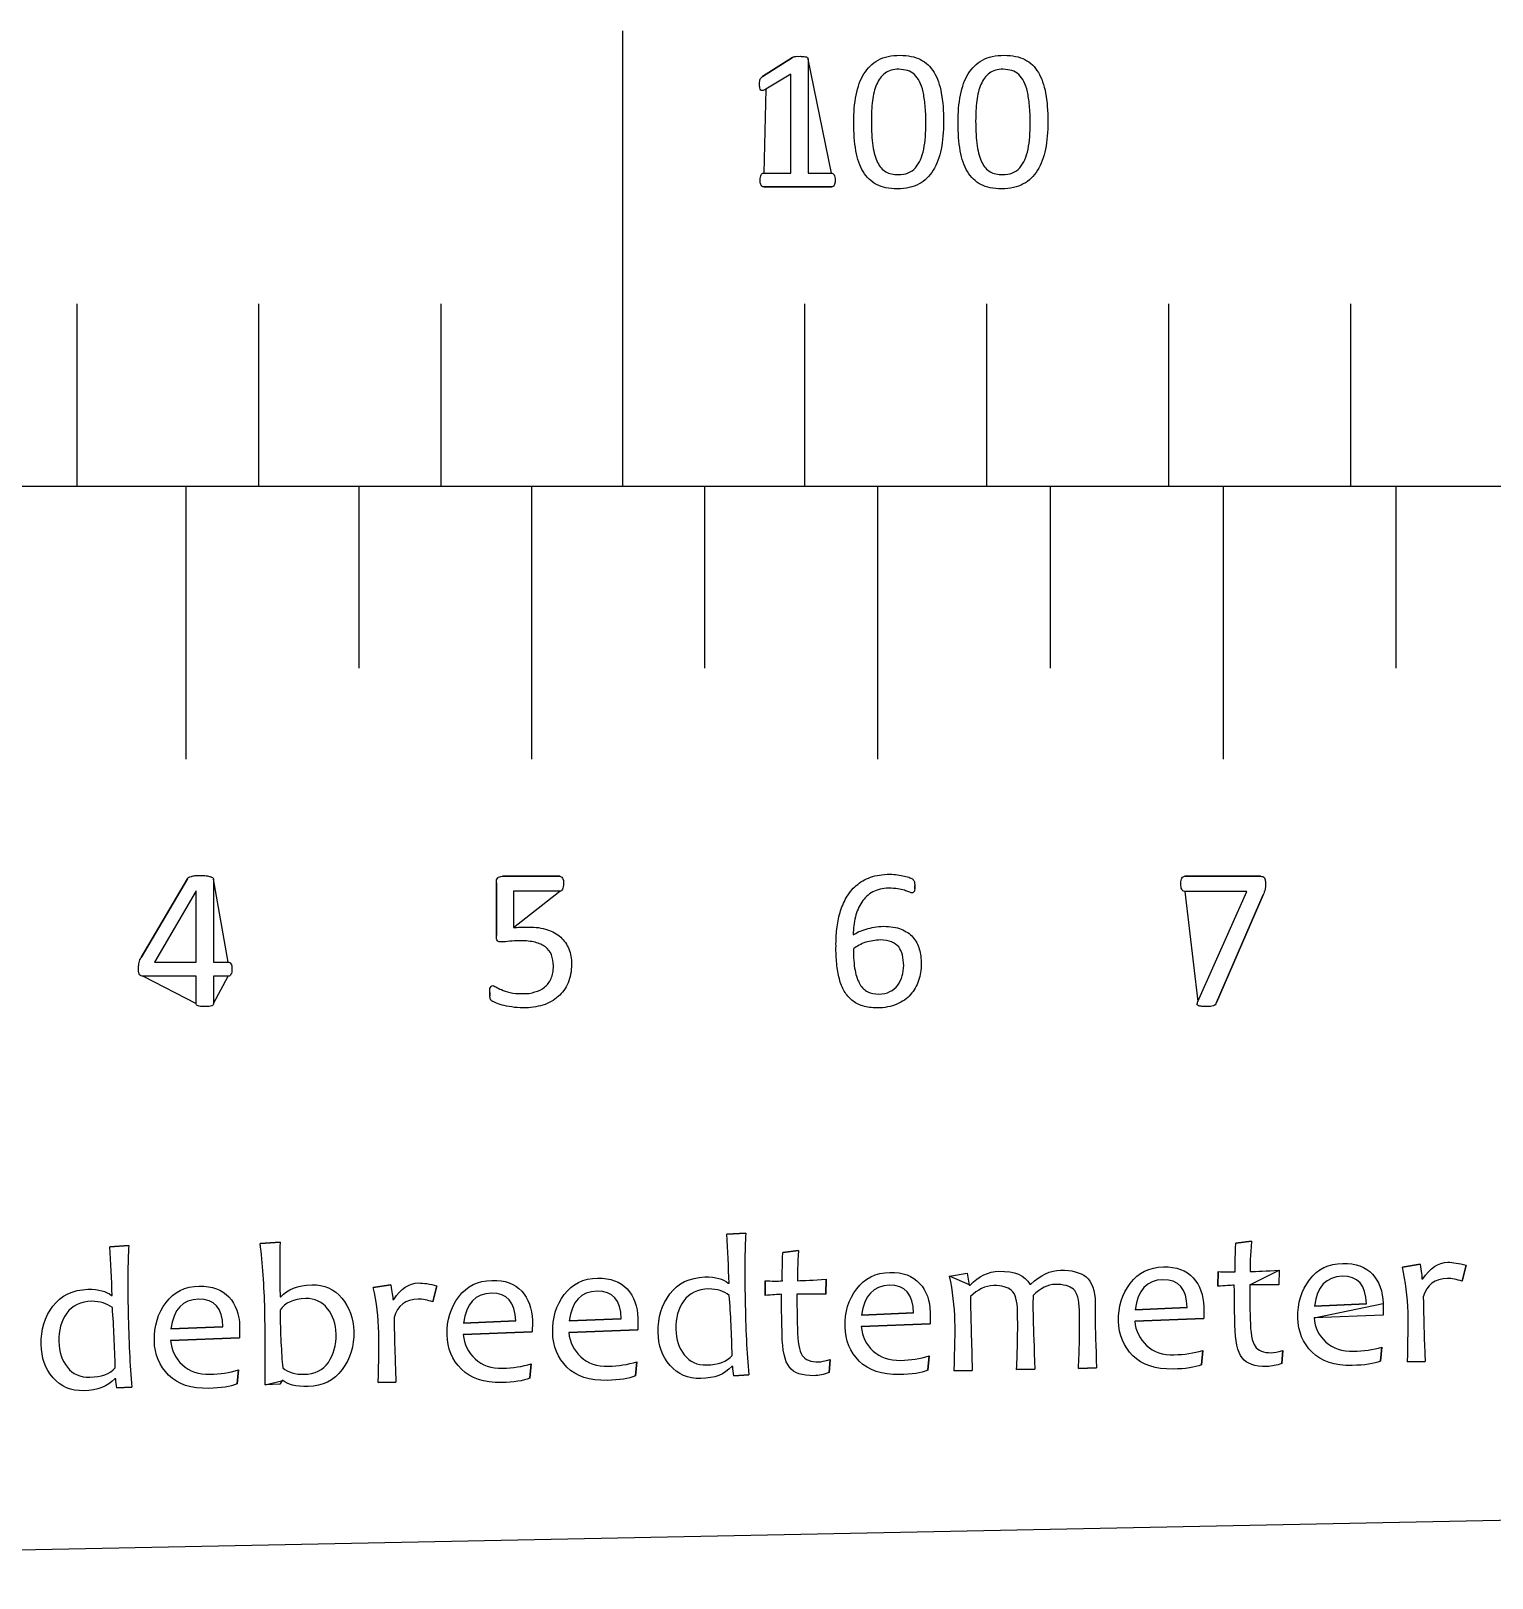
# Model space of a CAD drawing. Extents: x 4 to 55.2, y 4.1 to 17.7.
# Drawn here: x 16.4 to 29.25, y 4.07 to 17.67 of the extents above; entities that cross this region are included whole.
import ezdxf

# ---------------------------------------------------------------- set-up
doc = ezdxf.new("R2010")
doc.units = 0
doc.layers.get('0').update_dxf_attribs({"linetype": 'CONTINUOUS'})

msp = doc.modelspace()

# ---------------------------------------------------------------- linework, layer by layer
at = {"color": 7}
for points in [[(21.599878, 17.673884), (21.599878, 13.673384)], [(16.799842, 15.273867), (16.799842, 13.673384)], [(18.399478, 15.273867), (18.399478, 13.673384)], [(20.000242, 15.273867), (20.000242, 13.673384)], [(23.199513, 15.273867), (23.199513, 13.673384)], [(24.800278, 15.273867), (24.800278, 13.673384)], [(26.399913, 15.273867), (26.399913, 13.673384)], [(27.999549, 15.273867), (27.999549, 13.673384)], [(17.760244, 13.673384), (17.760244, 11.273367)], [(19.280576, 13.673384), (19.280576, 12.073749)], [(20.799496, 13.673384), (20.799496, 11.273367)], [(22.319827, 13.673384), (22.319827, 12.073749)], [(23.840158, 13.673384), (23.840158, 11.273367)], [(25.360489, 13.673384), (25.360489, 12.073749)], [(26.879409, 13.673384), (26.879409, 11.273367)], [(28.400022, 13.673384), (28.400022, 12.073749)]]:
    msp.add_lwpolyline(points, dxfattribs=at)
for points in [[(22.830367, 17.272564), (23.09368, 17.441333)], [(23.231687, 17.42694), (23.231687, 16.423922), (23.437709, 16.423922)], [(22.841373, 16.423922), (23.079287, 16.423922), (23.079287, 17.293731), (22.858871, 17.161369)], [(24.266878, 16.864753), (24.266878, 16.864753)], [(24.4221, 16.87576), (24.4221, 16.87576)], [(25.1841, 16.864753), (25.1841, 16.864753)], [(25.339322, 16.87576), (25.339322, 16.87576)], [(23.4696, 16.363244), (23.4696, 16.363244)], [(23.437709, 16.303696), (22.841373, 16.303696)], [(55.199844, 5.098627), (3.999089, 4.074442), (3.999653, 13.673384), (55.200409, 13.673384), (55.200409, 5.098627), (55.199844, 5.098627)], [(17.365416, 9.529233), (17.77238, 10.221524)], [(18.002673, 10.218138), (18.002673, 9.48944), (18.131649, 9.48944)], [(20.542673, 10.243538), (21.047569, 10.243538)], [(26.543282, 10.243538), (27.207916, 10.243538)], [(17.850556, 10.115691), (17.849427, 10.115691), (17.482256, 9.48944), (17.850556, 9.48944), (17.850556, 10.115691), (17.850556, 10.115691)], [(20.489898, 9.722273), (20.489898, 10.186247)], [(21.048698, 10.111176), (20.640887, 10.111176), (20.640887, 9.7917)], [(24.168664, 10.158589), (24.168664, 10.132342)], [(26.657864, 9.143436), (27.089947, 10.110329), (26.543282, 10.110329)], [(27.233316, 10.079284), (26.822118, 9.132429)], [(27.253353, 10.179756), (27.253353, 10.179756)], [(18.164669, 9.426787), (18.164669, 9.426787)], [(21.151144, 9.470813), (21.151144, 9.470813)], [(24.07158, 9.458678), (24.07158, 9.458678)], [(24.225956, 9.473071), (24.225956, 9.473071)], [(17.850556, 9.124527), (17.850556, 9.366109), (17.384324, 9.366109)], [(18.131649, 9.366109), (18.002673, 9.366109), (18.002673, 9.124527)], [(20.431478, 9.193107), (20.431478, 9.220482)], [(22.514842, 7.096196), (22.682482, 7.104944)], [(17.089967, 6.986976), (17.257607, 6.996853)], [(18.412742, 7.015762), (18.587156, 7.027898)], [(23.008731, 6.936176), (23.146738, 6.955084)], [(26.990887, 7.016891), (27.128611, 7.034389)], [(28.456467, 6.808329), (28.611689, 6.833729)], [(29.018089, 6.82498), (28.9814, 6.683869)], [(29.018089, 6.82498), (29.018089, 6.82498)], [(22.529236, 6.666089), (22.536009, 6.666089)], [(22.85238, 6.559127), (22.854638, 6.687256)], [(23.390296, 6.701367), (23.386909, 6.570416)], [(24.475158, 6.729024), (24.629533, 6.755553), (24.64816, 6.64972), (24.656909, 6.64972)], [(26.834253, 6.639842), (26.836511, 6.768818)], [(27.372169, 6.782082), (27.369064, 6.651978), (27.114218, 6.651978)], [(28.628622, 6.704753), (28.637089, 6.704753)], [(17.10436, 6.55828), (17.110851, 6.55828)], [(18.588002, 6.546144), (18.594776, 6.547273)], [(19.407293, 6.628836), (19.56054, 6.653107)], [(19.967222, 6.642947), (19.930816, 6.501836)], [(19.967222, 6.642947), (19.967222, 6.642947)], [(25.180713, 6.658469), (25.189462, 6.658469)], [(19.580296, 6.523849), (19.586787, 6.523849)], [(23.701304, 6.384996), (24.158787, 6.405033), (24.158787, 6.405033)], [(24.30526, 6.409267), (24.30526, 6.409267)], [(25.617311, 6.428176), (25.617311, 6.428176)], [(26.106684, 6.433538), (26.564167, 6.452447), (26.564167, 6.452447)], [(26.710922, 6.457809), (26.710922, 6.457809)], [(28.287133, 6.488571), (28.287133, 6.386124), (27.679791, 6.362982)], [(27.683178, 6.464582), (28.14066, 6.484338), (28.14066, 6.484338)], [(28.287133, 6.488571), (28.287133, 6.488571)], [(17.627882, 6.263922), (18.085364, 6.283678), (18.085364, 6.283678)], [(18.23212, 6.288193), (18.23212, 6.288193)], [(20.202031, 6.315569), (20.659513, 6.334478), (20.659513, 6.334478)], [(20.806269, 6.33984), (20.806269, 6.33984)], [(21.733369, 6.25602), (21.127156, 6.232878)], [(21.13026, 6.334478), (21.587742, 6.354233), (21.587742, 6.354233)], [(21.734498, 6.358749), (21.734498, 6.358749)], [(24.304131, 6.307949), (23.697918, 6.284807)], [(26.709793, 6.356491), (26.103298, 6.333349)], [(18.230991, 6.185464), (17.624496, 6.162322)], [(19.081044, 6.219613), (19.081044, 6.219613)], [(19.237396, 6.243884), (19.237396, 6.243884)], [(20.80514, 6.238522), (20.198644, 6.21538)], [(22.563384, 6.031089), (22.563384, 6.031089)], [(23.424444, 5.994682), (23.415696, 5.8801)], [(23.424444, 5.994682), (23.424444, 5.994682)], [(24.295382, 6.026856), (24.283247, 5.900984)], [(26.701044, 6.075398), (26.688909, 5.949527)], [(27.4066, 6.075398), (27.397569, 5.960533)], [(27.4066, 6.075398), (27.4066, 6.075398)], [(28.275844, 6.105031), (28.264556, 5.9817)], [(17.138509, 5.92328), (17.138509, 5.92328)], [(18.222242, 5.904371), (18.210107, 5.78104)], [(20.796391, 5.957429), (20.784256, 5.831558)], [(21.72462, 5.974927), (21.712484, 5.851596)], [(22.569029, 5.934287), (22.559151, 5.934287)], [(22.709011, 5.861473), (22.577778, 5.852724)], [(22.709011, 5.861473), (22.709011, 5.861473)], [(24.674689, 5.899009), (24.514669, 5.896751)], [(25.22474, 5.911144), (25.063873, 5.907758)], [(25.767171, 5.922151), (25.607433, 5.917636)], [(28.656844, 5.979442), (28.501622, 5.974927)], [(17.143871, 5.826196), (17.133993, 5.826196)], [(17.283853, 5.752253), (17.15262, 5.745762)], [(17.283853, 5.752253), (17.283853, 5.752253)], [(18.613402, 5.811802), (18.606911, 5.811802), (18.584898, 5.778782), (18.455922, 5.774267)], [(19.606824, 5.797409), (19.45132, 5.794304)]]:
    msp.add_lwpolyline(points, close=True, dxfattribs=at)
for points in [[(23.09368, 17.441333), (23.094809, 17.443591), (23.098196, 17.44472), (23.102711, 17.445849)], [(23.102711, 17.445849), (23.105816, 17.446978), (23.110331, 17.446978), (23.115693, 17.448953)], [(23.115693, 17.448953), (23.120209, 17.448953), (23.125853, 17.450082), (23.133473, 17.451211)], [(23.133473, 17.451211), (23.139964, 17.450082), (23.149842, 17.450082), (23.161131, 17.451211)], [(23.161131, 17.451211), (23.174113, 17.450082), (23.18512, 17.448953), (23.19528, 17.448953)], [(23.19528, 17.448953), (23.204029, 17.446978), (23.211649, 17.446978), (23.217293, 17.445849)], [(23.217293, 17.445849), (23.222656, 17.443591), (23.226042, 17.440204), (23.2283, 17.436818)], [(23.2283, 17.436818), (23.229429, 17.434842), (23.230558, 17.431456), (23.231687, 17.42694)], [(23.722189, 17.296836), (23.752951, 17.347636), (23.795002, 17.388558), (23.846649, 17.417062)], [(23.846649, 17.417062), (23.898578, 17.446978), (23.96236, 17.45996), (24.03856, 17.45996)], [(24.03856, 17.45996), (24.110244, 17.45996), (24.170922, 17.446978), (24.220311, 17.422707)], [(24.220311, 17.422707), (24.268853, 17.397307), (24.307518, 17.358642), (24.33828, 17.308971)], [(24.639411, 17.296836), (24.670173, 17.347636), (24.712224, 17.388558), (24.763871, 17.417062)], [(24.763871, 17.417062), (24.8158, 17.446978), (24.879582, 17.45996), (24.955782, 17.45996)], [(24.955782, 17.45996), (25.027467, 17.45996), (25.088144, 17.446978), (25.137533, 17.422707)], [(25.137533, 17.422707), (25.186076, 17.397307), (25.22474, 17.358642), (25.255502, 17.308971)], [(22.817102, 17.261558), (22.820489, 17.264944), (22.824722, 17.26946), (22.830367, 17.272564)], [(23.653891, 17.10944), (23.667156, 17.182253), (23.690298, 17.245189), (23.722189, 17.296836)], [(23.907327, 17.30248), (23.875436, 17.27708), (23.851164, 17.245189), (23.833384, 17.204267)], [(24.029811, 17.337758), (23.979011, 17.3355), (23.938089, 17.325622), (23.907327, 17.30248)], [(24.105729, 17.326751), (24.082587, 17.332113), (24.057187, 17.3355), (24.029811, 17.337758)], [(24.166407, 17.291473), (24.14778, 17.305867), (24.127742, 17.318002), (24.105729, 17.326751)], [(24.211562, 17.228538), (24.198298, 17.252809), (24.183058, 17.272564), (24.166407, 17.291473)], [(24.33828, 17.308971), (24.367067, 17.259582), (24.38908, 17.200033), (24.402344, 17.12722)], [(24.571113, 17.10944), (24.584378, 17.182253), (24.60752, 17.245189), (24.639411, 17.296836)], [(24.824549, 17.30248), (24.792658, 17.27708), (24.768387, 17.245189), (24.750607, 17.204267)], [(24.947033, 17.337758), (24.896233, 17.3355), (24.855311, 17.325622), (24.824549, 17.30248)], [(25.022951, 17.326751), (24.999809, 17.332113), (24.974409, 17.3355), (24.947033, 17.337758)], [(25.083629, 17.291473), (25.065002, 17.305867), (25.044964, 17.318002), (25.022951, 17.326751)], [(25.128784, 17.228538), (25.11552, 17.252809), (25.10028, 17.272564), (25.083629, 17.291473)], [(25.255502, 17.308971), (25.284289, 17.259582), (25.306302, 17.200033), (25.319567, 17.12722)], [(22.804967, 17.206524), (22.803838, 17.216402), (22.803838, 17.225151), (22.806096, 17.233053)], [(22.807224, 17.174633), (22.804967, 17.181124), (22.803838, 17.192131), (22.804967, 17.206524)], [(22.806096, 17.233053), (22.806096, 17.238416), (22.808353, 17.245189), (22.810329, 17.249422)], [(22.814844, 17.153749), (22.810329, 17.156853), (22.808353, 17.164756), (22.807224, 17.174633)], [(22.810329, 17.249422), (22.811458, 17.255067), (22.813716, 17.258453), (22.817102, 17.261558)], [(22.831496, 17.150362), (22.823593, 17.149233), (22.818231, 17.150362), (22.814844, 17.153749)], [(22.858871, 17.161369), (22.846736, 17.153749), (22.837987, 17.151491), (22.831496, 17.150362)], [(23.833384, 17.204267), (23.815887, 17.163627), (23.803751, 17.115084), (23.796978, 17.058922)], [(24.242607, 17.139356), (24.233576, 17.173504), (24.223698, 17.203138), (24.211562, 17.228538)], [(24.260104, 17.018), (24.255589, 17.063156), (24.249098, 17.104078), (24.242607, 17.139356)], [(24.750607, 17.204267), (24.733109, 17.163627), (24.720973, 17.115084), (24.7142, 17.058922)], [(25.159829, 17.139356), (25.150798, 17.173504), (25.14092, 17.203138), (25.128784, 17.228538)], [(25.177327, 17.018), (25.172811, 17.063156), (25.16632, 17.104078), (25.159829, 17.139356)], [(23.632724, 16.870398), (23.631878, 16.956193), (23.638369, 17.036627), (23.653891, 17.10944)], [(23.796978, 17.058922), (23.790487, 17.002478), (23.7871, 16.944058), (23.7871, 16.882533)], [(24.266878, 16.864753), (24.266878, 16.922044), (24.26462, 16.973973), (24.260104, 17.018)], [(24.402344, 17.12722), (24.415609, 17.053278), (24.4221, 16.969458), (24.4221, 16.87576)], [(24.549947, 16.870398), (24.5491, 16.956193), (24.555591, 17.036627), (24.571113, 17.10944)], [(24.7142, 17.058922), (24.707709, 17.002478), (24.704322, 16.944058), (24.704322, 16.882533)], [(25.1841, 16.864753), (25.1841, 16.922044), (25.181842, 16.973973), (25.177327, 17.018)], [(25.319567, 17.12722), (25.332831, 17.053278), (25.339322, 16.969458), (25.339322, 16.87576)], [(23.651633, 16.621196), (23.638369, 16.694009), (23.631878, 16.7767), (23.632724, 16.870398)], [(23.7871, 16.882533), (23.7871, 16.796456), (23.791616, 16.722513), (23.800364, 16.662964)], [(24.262362, 16.742551), (24.26462, 16.782062), (24.266878, 16.824113), (24.266878, 16.864753)], [(24.4221, 16.87576), (24.4221, 16.788836), (24.41448, 16.707273), (24.401216, 16.635589)], [(24.568856, 16.621196), (24.555591, 16.694009), (24.5491, 16.7767), (24.549947, 16.870398)], [(24.704322, 16.882533), (24.704322, 16.796456), (24.708838, 16.722513), (24.717587, 16.662964)], [(25.179584, 16.742551), (25.181842, 16.782062), (25.1841, 16.824113), (25.1841, 16.864753)], [(25.339322, 16.87576), (25.339322, 16.788836), (25.331702, 16.707273), (25.318438, 16.635589)], [(24.247969, 16.63446), (24.254742, 16.66748), (24.258976, 16.703887), (24.262362, 16.742551)], [(25.165191, 16.63446), (25.171964, 16.66748), (25.176198, 16.703887), (25.179584, 16.742551)], [(23.715416, 16.436904), (23.684653, 16.485447), (23.663769, 16.547253), (23.651633, 16.621196)], [(23.800364, 16.662964), (23.809113, 16.603416), (23.822378, 16.554873), (23.842416, 16.51762)], [(24.219464, 16.541891), (24.230471, 16.569267), (24.240349, 16.600311), (24.247969, 16.63446)], [(24.401216, 16.635589), (24.385693, 16.563904), (24.362551, 16.500969), (24.331789, 16.44904)], [(24.632638, 16.436904), (24.601876, 16.485447), (24.580991, 16.547253), (24.568856, 16.621196)], [(24.717587, 16.662964), (24.726336, 16.603416), (24.7396, 16.554873), (24.759638, 16.51762)], [(25.136687, 16.541891), (25.147693, 16.569267), (25.157571, 16.600311), (25.165191, 16.63446)], [(25.318438, 16.635589), (25.302916, 16.563904), (25.279773, 16.500969), (25.249011, 16.44904)], [(23.842416, 16.51762), (23.859913, 16.481213), (23.884184, 16.452427), (23.914947, 16.436058)], [(24.111373, 16.425898), (24.135644, 16.436058), (24.156529, 16.451298), (24.175156, 16.471336)], [(24.175156, 16.471336), (24.191807, 16.49222), (24.2062, 16.515362), (24.219464, 16.541891)], [(24.759638, 16.51762), (24.777136, 16.481213), (24.801407, 16.452427), (24.832169, 16.436058)], [(25.028596, 16.425898), (25.052867, 16.436058), (25.073751, 16.451298), (25.092378, 16.471336)], [(25.092378, 16.471336), (25.109029, 16.49222), (25.123422, 16.515362), (25.136687, 16.541891)], [(22.8092, 16.363244), (22.808353, 16.374251), (22.8092, 16.381871), (22.811458, 16.389773)], [(22.811458, 16.333329), (22.8092, 16.341231), (22.808353, 16.352238), (22.8092, 16.363244)], [(22.811458, 16.389773), (22.812587, 16.398522), (22.814844, 16.403884), (22.818231, 16.409529)], [(22.81936, 16.31696), (22.814844, 16.320064), (22.812587, 16.326838), (22.811458, 16.333329)], [(22.818231, 16.409529), (22.820489, 16.412916), (22.823593, 16.41602), (22.828109, 16.420536)], [(22.828109, 16.420536), (22.831496, 16.422793), (22.835729, 16.423922), (22.841373, 16.423922)], [(23.437709, 16.423922), (23.441096, 16.423922), (23.445329, 16.422793), (23.449844, 16.420536)], [(23.449844, 16.420536), (23.453231, 16.41602), (23.456336, 16.412916), (23.460851, 16.409529)], [(23.466496, 16.333329), (23.464238, 16.326838), (23.46198, 16.320064), (23.459722, 16.31696)], [(23.460851, 16.409529), (23.463109, 16.403884), (23.465367, 16.398522), (23.467342, 16.389773)], [(23.4696, 16.363244), (23.468471, 16.352238), (23.467342, 16.341231), (23.466496, 16.333329)], [(23.467342, 16.389773), (23.467342, 16.381871), (23.468471, 16.374251), (23.4696, 16.363244)], [(23.833384, 16.323451), (23.784842, 16.34998), (23.745331, 16.387516), (23.715416, 16.436904)], [(24.015418, 16.285916), (23.942604, 16.285916), (23.881927, 16.298051), (23.833384, 16.323451)], [(23.914947, 16.436058), (23.943733, 16.418278), (23.98014, 16.410658), (24.024167, 16.411787)], [(24.2062, 16.329096), (24.153142, 16.29918), (24.090489, 16.285916), (24.015418, 16.285916)], [(24.024167, 16.411787), (24.056058, 16.410658), (24.085973, 16.414891), (24.111373, 16.425898)], [(24.331789, 16.44904), (24.298769, 16.397393), (24.256718, 16.355342), (24.2062, 16.329096)], [(24.750607, 16.323451), (24.702064, 16.34998), (24.662553, 16.387516), (24.632638, 16.436904)], [(24.93264, 16.285916), (24.859827, 16.285916), (24.799149, 16.298051), (24.750607, 16.323451)], [(24.832169, 16.436058), (24.860956, 16.418278), (24.897362, 16.410658), (24.941389, 16.411787)], [(25.123422, 16.329096), (25.070364, 16.29918), (25.007711, 16.285916), (24.93264, 16.285916)], [(24.941389, 16.411787), (24.97328, 16.410658), (25.003196, 16.414891), (25.028596, 16.425898)], [(25.249011, 16.44904), (25.215991, 16.397393), (25.17394, 16.355342), (25.123422, 16.329096)], [(22.829238, 16.305953), (22.824722, 16.307929), (22.821336, 16.311316), (22.81936, 16.31696)], [(22.841373, 16.303696), (22.835729, 16.303696), (22.831496, 16.304824), (22.829238, 16.305953)], [(23.448716, 16.305953), (23.4442, 16.304824), (23.439967, 16.303696), (23.437709, 16.303696)], [(23.459722, 16.31696), (23.456336, 16.311316), (23.453231, 16.307929), (23.448716, 16.305953)], [(17.77238, 10.221524), (17.774638, 10.227169), (17.778871, 10.230273), (17.785644, 10.234789)], [(17.785644, 10.234789), (17.791007, 10.238176), (17.798909, 10.239304), (17.807658, 10.242409)], [(17.807658, 10.242409), (17.816407, 10.244667), (17.827413, 10.248053), (17.840678, 10.249182)], [(17.840678, 10.249182), (17.853942, 10.249182), (17.869464, 10.249182), (17.888091, 10.250311)], [(17.888091, 10.250311), (17.906718, 10.249182), (17.923369, 10.249182), (17.938891, 10.248053)], [(17.938891, 10.248053), (17.952156, 10.244667), (17.964009, 10.242409), (17.974169, 10.24128)], [(17.974169, 10.24128), (17.982918, 10.238176), (17.989409, 10.235918), (17.995053, 10.231402)], [(17.995053, 10.231402), (17.999287, 10.227169), (18.002673, 10.223782), (18.002673, 10.218138)], [(20.489898, 10.186247), (20.488769, 10.204873), (20.493002, 10.219267), (20.503162, 10.229144)], [(20.503162, 10.229144), (20.510782, 10.238176), (20.524047, 10.243538), (20.542673, 10.243538)], [(21.047569, 10.243538), (21.050956, 10.243538), (21.055471, 10.24128), (21.060833, 10.239304)], [(21.060833, 10.239304), (21.06422, 10.237047), (21.067607, 10.232531), (21.07184, 10.228016)], [(21.07184, 10.228016), (21.074098, 10.223782), (21.076356, 10.216162), (21.078613, 10.207131)], [(21.078613, 10.207131), (21.078613, 10.199511), (21.079742, 10.189633), (21.080589, 10.179756)], [(23.653891, 10.160847), (23.68804, 10.191891), (23.729809, 10.216162), (23.77948, 10.234789)], [(23.77948, 10.234789), (23.828022, 10.25144), (23.885313, 10.261318), (23.950224, 10.261318)], [(23.950224, 10.261318), (23.97252, 10.261318), (23.994533, 10.25906), (24.016547, 10.255673)], [(24.016547, 10.255673), (24.03856, 10.25144), (24.058316, 10.249182), (24.078353, 10.244667)], [(24.078353, 10.244667), (24.095851, 10.239304), (24.112502, 10.235918), (24.125767, 10.230273)], [(24.125767, 10.230273), (24.138749, 10.22604), (24.146651, 10.220396), (24.150884, 10.217009)], [(24.150884, 10.217009), (24.154271, 10.215033), (24.157658, 10.211647), (24.161044, 10.207131)], [(24.161044, 10.207131), (24.161891, 10.202898), (24.164149, 10.199511), (24.165278, 10.194996)], [(26.509133, 10.178627), (26.508004, 10.189633), (26.509133, 10.197253), (26.511391, 10.206002)], [(26.511391, 10.206002), (26.51252, 10.215033), (26.514496, 10.221524), (26.517882, 10.227169)], [(26.517882, 10.227169), (26.52014, 10.232531), (26.523527, 10.237047), (26.52776, 10.239304)], [(26.52776, 10.239304), (26.532276, 10.24128), (26.536509, 10.243538), (26.543282, 10.243538)], [(27.207916, 10.243538), (27.214689, 10.243538), (27.222309, 10.242409), (27.229082, 10.240151)], [(27.229082, 10.240151), (27.235573, 10.238176), (27.240089, 10.235918), (27.243193, 10.230273)], [(27.243193, 10.230273), (27.24658, 10.22604), (27.248838, 10.218138), (27.251096, 10.211647)], [(27.251096, 10.211647), (27.251096, 10.202898), (27.252224, 10.191891), (27.253353, 10.179756)], [(21.07184, 10.130084), (21.065349, 10.117949), (21.057447, 10.111176), (21.048698, 10.111176)], [(21.080589, 10.179756), (21.079742, 10.156613), (21.076356, 10.141091), (21.07184, 10.130084)], [(23.566684, 10.053884), (23.589827, 10.094807), (23.618613, 10.131213), (23.653891, 10.160847)], [(23.799236, 10.105813), (23.759724, 10.0838), (23.727551, 10.052756), (23.70328, 10.015502)], [(23.940347, 10.138833), (23.885313, 10.137704), (23.8379, 10.126698), (23.799236, 10.105813)], [(24.019933, 10.132342), (23.996509, 10.135447), (23.970262, 10.137704), (23.940347, 10.138833)], [(24.077224, 10.120207), (24.060573, 10.123311), (24.041947, 10.128956), (24.019933, 10.132342)], [(24.117864, 10.105813), (24.105729, 10.1092), (24.092464, 10.113433), (24.077224, 10.120207)], [(24.144393, 10.09904), (24.136773, 10.098193), (24.127742, 10.100169), (24.117864, 10.105813)], [(24.156529, 10.102427), (24.153142, 10.09904), (24.148909, 10.098193), (24.144393, 10.09904)], [(24.165278, 10.112304), (24.16302, 10.108071), (24.159916, 10.103556), (24.156529, 10.102427)], [(24.165278, 10.194996), (24.166407, 10.190762), (24.166407, 10.183989), (24.167536, 10.179756)], [(24.168664, 10.132342), (24.168664, 10.123311), (24.167536, 10.117949), (24.165278, 10.112304)], [(24.167536, 10.179756), (24.167536, 10.172982), (24.168664, 10.16762), (24.168664, 10.158589)], [(26.516753, 10.128956), (26.510262, 10.138833), (26.508004, 10.156613), (26.509133, 10.178627)], [(26.543282, 10.110329), (26.530018, 10.1092), (26.521269, 10.115691), (26.516753, 10.128956)], [(27.242064, 10.102427), (27.240089, 10.095936), (27.236702, 10.086904), (27.233316, 10.079284)], [(27.248838, 10.12444), (27.24658, 10.117949), (27.244322, 10.1092), (27.242064, 10.102427)], [(27.252224, 10.14984), (27.251096, 10.141091), (27.249967, 10.132342), (27.248838, 10.12444)], [(27.253353, 10.179756), (27.252224, 10.16762), (27.252224, 10.15746), (27.252224, 10.14984)], [(23.511651, 9.92378), (23.524916, 9.969218), (23.543542, 10.013244), (23.566684, 10.053884)], [(23.70328, 10.015502), (23.678162, 9.979096), (23.659253, 9.93394), (23.647118, 9.885398)], [(20.640887, 9.7917), (20.659513, 9.793676), (20.679551, 9.794804), (20.701564, 9.795933)], [(20.701564, 9.795933), (20.72132, 9.795933), (20.745591, 9.797062), (20.773249, 9.797062)], [(20.773249, 9.797062), (20.835902, 9.797062), (20.891218, 9.790571), (20.938631, 9.77392)], [(23.483993, 9.779564), (23.488509, 9.828107), (23.497258, 9.876367), (23.511651, 9.92378)], [(23.647118, 9.885398), (23.634982, 9.835727), (23.628491, 9.782669), (23.626233, 9.729893)], [(23.740816, 9.779564), (23.762829, 9.784927), (23.7871, 9.7917), (23.8125, 9.795933)], [(23.8125, 9.795933), (23.8379, 9.800449), (23.865558, 9.802707), (23.894062, 9.803836)], [(23.894062, 9.803836), (23.955869, 9.802707), (24.007798, 9.793676), (24.049567, 9.778436)], [(20.499776, 9.676836), (20.492156, 9.684738), (20.488769, 9.698849), (20.489898, 9.722273)], [(20.535053, 9.665829), (20.518402, 9.6647), (20.506267, 9.668087), (20.499776, 9.676836)], [(20.607867, 9.672602), (20.581338, 9.666958), (20.557067, 9.6647), (20.535053, 9.665829)], [(20.700436, 9.676836), (20.664029, 9.675707), (20.633267, 9.67486), (20.607867, 9.672602)], [(20.83054, 9.662724), (20.793004, 9.672602), (20.750107, 9.675707), (20.700436, 9.676836)], [(20.920851, 9.621802), (20.89658, 9.639582), (20.865818, 9.652564), (20.83054, 9.662724)], [(20.938631, 9.77392), (20.984916, 9.758398), (21.023298, 9.736384), (21.055471, 9.709009)], [(21.055471, 9.709009), (21.086233, 9.679093), (21.110504, 9.643816), (21.127156, 9.604304)], [(23.476373, 9.630551), (23.475244, 9.679093), (23.478631, 9.729893), (23.483993, 9.779564)], [(23.626233, 9.729893), (23.641756, 9.736384), (23.658124, 9.745416), (23.678162, 9.756422)], [(23.678162, 9.756422), (23.69566, 9.762913), (23.716544, 9.770533), (23.740816, 9.779564)], [(23.737711, 9.662724), (23.716544, 9.654822), (23.697918, 9.647202), (23.680138, 9.638453)], [(23.800364, 9.676836), (23.778351, 9.673731), (23.757467, 9.668087), (23.737711, 9.662724)], [(23.866687, 9.683609), (23.843544, 9.68248), (23.821249, 9.679093), (23.800364, 9.676836)], [(23.964618, 9.666958), (23.937242, 9.675707), (23.90394, 9.68248), (23.866687, 9.683609)], [(24.027553, 9.621802), (24.010902, 9.641558), (23.990018, 9.655951), (23.964618, 9.666958)], [(24.049567, 9.778436), (24.091336, 9.760656), (24.125767, 9.737513), (24.152013, 9.709009)], [(24.152013, 9.709009), (24.178542, 9.677964), (24.197169, 9.642687), (24.208176, 9.603176)], [(17.355538, 9.508349), (17.357796, 9.512582), (17.361182, 9.520484), (17.365416, 9.529233)], [(20.973909, 9.553504), (20.96262, 9.580033), (20.945122, 9.603176), (20.920851, 9.621802)], [(20.991407, 9.455291), (20.990278, 9.490569), (20.984916, 9.523589), (20.973909, 9.553504)], [(21.127156, 9.604304), (21.142396, 9.562253), (21.150298, 9.519356), (21.151144, 9.470813)], [(23.482864, 9.475329), (23.477502, 9.52246), (23.475244, 9.574389), (23.476373, 9.630551)], [(23.680138, 9.638453), (23.661511, 9.627447), (23.64486, 9.617287), (23.62962, 9.607409)], [(23.62962, 9.607409), (23.62962, 9.531491), (23.633853, 9.467427), (23.643731, 9.416627)], [(24.061702, 9.551247), (24.054082, 9.578904), (24.043076, 9.603176), (24.027553, 9.621802)], [(24.07158, 9.458678), (24.070451, 9.491698), (24.067064, 9.52246), (24.061702, 9.551247)], [(24.208176, 9.603176), (24.219464, 9.562253), (24.224827, 9.519356), (24.225956, 9.473071)], [(17.343402, 9.43102), (17.342273, 9.442027), (17.343402, 9.451904), (17.344531, 9.462064)], [(17.34566, 9.396871), (17.343402, 9.40562), (17.342273, 9.416627), (17.343402, 9.43102)], [(17.344531, 9.462064), (17.344531, 9.470813), (17.34566, 9.478433), (17.347918, 9.486336)], [(17.35328, 9.377116), (17.349047, 9.380502), (17.346789, 9.389251), (17.34566, 9.396871)], [(17.347918, 9.486336), (17.350176, 9.493956), (17.352433, 9.499318), (17.355538, 9.508349)], [(18.131649, 9.48944), (18.140398, 9.48944), (18.1483, 9.485207), (18.154791, 9.4742)], [(18.154791, 9.4742), (18.161564, 9.463193), (18.164669, 9.4488), (18.164669, 9.426787)], [(18.164669, 9.426787), (18.164669, 9.406749), (18.161564, 9.391509), (18.15592, 9.381349)], [(20.970522, 9.345224), (20.983787, 9.374858), (20.990278, 9.412393), (20.991407, 9.455291)], [(21.151144, 9.470813), (21.150298, 9.407878), (21.140138, 9.353973), (21.120382, 9.307689)], [(23.506007, 9.342967), (23.493871, 9.382478), (23.486251, 9.426787), (23.482864, 9.475329)], [(23.643731, 9.416627), (23.652762, 9.367238), (23.667156, 9.325187), (23.685782, 9.295553)], [(24.058316, 9.367238), (24.066218, 9.394613), (24.070451, 9.426787), (24.07158, 9.458678)], [(24.225956, 9.473071), (24.224827, 9.421142), (24.217207, 9.3726), (24.202813, 9.326316)], [(17.366544, 9.368367), (17.361182, 9.368367), (17.356667, 9.370342), (17.35328, 9.377116)], [(17.384324, 9.366109), (17.376422, 9.36498), (17.369931, 9.366109), (17.366544, 9.368367)], [(18.15592, 9.381349), (18.149429, 9.369496), (18.141527, 9.36498), (18.131649, 9.366109)], [(20.431478, 9.220482), (20.431478, 9.229231), (20.431478, 9.239391), (20.432607, 9.24814)], [(20.432607, 9.24814), (20.432607, 9.253502), (20.433453, 9.261404), (20.43684, 9.266767)], [(20.43684, 9.266767), (20.439098, 9.272411), (20.442484, 9.275516), (20.445589, 9.277773)], [(20.445589, 9.277773), (20.447847, 9.280031), (20.451233, 9.282289), (20.456878, 9.282289)], [(20.456878, 9.282289), (20.461111, 9.282289), (20.470989, 9.276644), (20.484253, 9.271282)], [(20.484253, 9.271282), (20.496389, 9.262533), (20.51304, 9.253502), (20.533924, 9.247011)], [(20.829411, 9.226127), (20.861302, 9.233747), (20.890089, 9.249269), (20.91436, 9.269024)], [(20.91436, 9.269024), (20.938631, 9.287651), (20.957258, 9.313051), (20.970522, 9.345224)], [(21.120382, 9.307689), (21.099498, 9.259147), (21.070711, 9.218224), (21.033176, 9.185204)], [(23.549187, 9.233747), (23.530278, 9.264509), (23.515884, 9.300916), (23.506007, 9.342967)], [(23.685782, 9.295553), (23.704409, 9.263662), (23.727551, 9.241367), (23.755209, 9.228384)], [(23.950224, 9.229231), (23.977882, 9.242496), (23.999896, 9.262533), (24.018804, 9.285676)], [(24.018804, 9.285676), (24.036302, 9.309947), (24.049567, 9.335064), (24.058316, 9.367238)], [(24.202813, 9.326316), (24.186162, 9.278902), (24.16302, 9.239391), (24.132258, 9.204113)], [(17.853942, 9.112391), (17.851684, 9.115778), (17.850556, 9.120293), (17.850556, 9.124527)], [(17.866078, 9.103642), (17.859304, 9.107029), (17.8562, 9.109287), (17.853942, 9.112391)], [(17.99844, 9.112391), (17.995053, 9.109287), (17.991667, 9.107029), (17.986304, 9.103642)], [(18.002673, 9.124527), (18.002673, 9.120293), (18.000416, 9.115778), (17.99844, 9.112391)], [(20.434582, 9.174198), (20.432607, 9.179842), (20.431478, 9.185204), (20.431478, 9.193107)], [(20.439098, 9.160933), (20.43684, 9.163191), (20.435711, 9.168836), (20.434582, 9.174198)], [(20.448976, 9.149927), (20.443613, 9.154442), (20.440227, 9.1567), (20.439098, 9.160933)], [(20.478891, 9.133558), (20.46224, 9.141178), (20.452362, 9.145693), (20.448976, 9.149927)], [(20.540416, 9.111262), (20.515298, 9.119164), (20.494131, 9.125656), (20.478891, 9.133558)], [(20.533924, 9.247011), (20.55368, 9.238262), (20.57908, 9.229231), (20.610971, 9.221611)], [(20.610971, 9.221611), (20.640887, 9.21512), (20.677293, 9.209476), (20.72132, 9.211733)], [(20.72132, 9.211733), (20.759984, 9.209476), (20.796391, 9.21512), (20.829411, 9.226127)], [(21.033176, 9.185204), (20.995922, 9.153313), (20.950767, 9.126784), (20.898838, 9.111262)], [(23.616356, 9.154442), (23.589827, 9.174198), (23.566684, 9.201856), (23.549187, 9.233747)], [(23.712311, 9.103642), (23.674776, 9.114649), (23.642884, 9.132429), (23.616356, 9.154442)], [(23.755209, 9.228384), (23.782867, 9.21512), (23.814758, 9.208347), (23.852293, 9.208347)], [(24.010902, 9.119164), (23.961231, 9.097151), (23.90394, 9.086144), (23.8379, 9.086144)], [(23.852293, 9.208347), (23.8887, 9.208347), (23.92172, 9.21512), (23.950224, 9.229231)], [(24.132258, 9.204113), (24.100367, 9.167707), (24.059444, 9.137791), (24.010902, 9.119164)], [(26.658993, 9.109287), (26.652502, 9.110416), (26.650244, 9.115778), (26.652502, 9.122551)], [(26.652502, 9.122551), (26.652502, 9.127913), (26.654478, 9.134404), (26.657864, 9.143436)], [(26.811111, 9.114649), (26.805749, 9.109287), (26.800104, 9.107029), (26.794742, 9.103642)], [(26.822118, 9.132429), (26.818731, 9.123398), (26.814498, 9.119164), (26.811111, 9.114649)], [(17.88922, 9.099127), (17.878213, 9.100256), (17.870311, 9.101384), (17.866078, 9.103642)], [(17.925627, 9.09828), (17.910104, 9.09828), (17.897969, 9.09828), (17.88922, 9.099127)], [(17.963162, 9.099127), (17.953002, 9.09828), (17.94002, 9.09828), (17.925627, 9.09828)], [(17.986304, 9.103642), (17.979531, 9.101384), (17.971911, 9.100256), (17.963162, 9.099127)], [(20.625364, 9.094893), (20.592344, 9.099127), (20.564687, 9.103642), (20.540416, 9.111262)], [(20.725836, 9.086144), (20.690558, 9.086144), (20.656409, 9.089249), (20.625364, 9.094893)], [(20.898838, 9.111262), (20.84578, 9.094893), (20.788489, 9.086144), (20.725836, 9.086144)], [(23.8379, 9.086144), (23.790487, 9.086144), (23.748718, 9.091507), (23.712311, 9.103642)], [(26.683264, 9.100256), (26.672258, 9.102513), (26.663509, 9.103642), (26.658993, 9.109287)], [(26.729549, 9.09828), (26.709793, 9.09828), (26.694271, 9.099127), (26.683264, 9.100256)], [(26.768213, 9.099127), (26.757207, 9.09828), (26.745071, 9.09828), (26.729549, 9.09828)], [(26.794742, 9.103642), (26.78684, 9.101384), (26.778091, 9.100256), (26.768213, 9.099127)], [(22.536009, 6.666089), (22.531493, 6.810587), (22.525002, 6.955084), (22.514842, 7.096196)], [(22.682482, 7.104944), (22.673733, 6.956213), (22.671476, 6.75894), (22.67712, 6.519616)], [(17.110851, 6.55828), (17.106336, 6.702496), (17.099844, 6.845864), (17.089967, 6.986976)], [(17.257607, 6.996853), (17.248576, 6.848122), (17.2466, 6.651978), (17.251962, 6.410396)], [(18.453664, 6.432409), (18.44802, 6.644076), (18.434756, 6.839373), (18.412742, 7.015762)], [(18.587156, 7.027898), (18.58264, 6.925169), (18.583769, 6.76656), (18.588002, 6.546144)], [(23.004498, 6.686127), (23.00224, 6.721404), (23.004498, 6.805224), (23.008731, 6.936176)], [(23.146738, 6.955084), (23.137989, 6.829496), (23.134602, 6.742289), (23.13686, 6.688384)], [(26.986371, 6.76656), (26.984113, 6.801838), (26.986371, 6.885658), (26.990887, 7.016891)], [(27.128611, 7.034389), (27.119862, 6.911058), (27.116476, 6.821593), (27.118733, 6.769947)], [(26.063787, 6.66496), (26.134342, 6.75894), (26.231144, 6.8072), (26.355887, 6.809458)], [(26.355887, 6.809458), (26.46934, 6.812844), (26.556547, 6.780953), (26.617224, 6.713502)], [(27.64028, 6.697133), (27.710836, 6.790831), (27.807638, 6.839373), (27.93238, 6.840502)], [(27.93238, 6.840502), (28.045833, 6.842478), (28.13304, 6.810587), (28.193718, 6.745676)], [(28.507267, 6.409267), (28.501622, 6.54812), (28.484689, 6.680482), (28.456467, 6.808329)], [(28.611689, 6.833729), (28.622978, 6.769947), (28.628622, 6.725638), (28.628622, 6.704753)], [(28.637089, 6.704753), (28.699178, 6.798451), (28.772556, 6.848122), (28.857222, 6.85038)], [(28.857222, 6.85038), (28.899556, 6.85038), (28.953178, 6.840502), (29.018089, 6.82498)], [(19.586787, 6.523849), (19.648593, 6.617829), (19.721407, 6.666089), (19.806356, 6.668347)], [(19.806356, 6.668347), (19.850382, 6.668347), (19.904287, 6.660727), (19.967222, 6.642947)], [(20.159133, 6.547273), (20.229689, 6.640971), (20.326773, 6.689231), (20.451233, 6.691489)], [(20.451233, 6.691489), (20.564687, 6.693747), (20.651893, 6.662984), (20.712571, 6.595533)], [(21.087362, 6.567029), (21.157918, 6.660727), (21.255002, 6.709269), (21.379462, 6.710398)], [(21.379462, 6.710398), (21.492916, 6.712373), (21.580122, 6.680482), (21.6408, 6.615571)], [(22.015591, 6.572391), (22.086147, 6.667218), (22.188593, 6.71576), (22.323213, 6.721404)], [(22.323213, 6.721404), (22.41804, 6.722533), (22.486338, 6.703624), (22.529236, 6.666089)], [(22.854638, 6.687256), (22.909671, 6.684998), (22.959342, 6.684998), (23.004498, 6.686127)], [(23.13686, 6.688384), (23.193022, 6.688384), (23.277971, 6.692618), (23.390296, 6.701367)], [(23.658124, 6.6167), (23.72868, 6.710398), (23.825764, 6.75894), (23.950224, 6.760916)], [(23.950224, 6.760916), (24.06396, 6.763173), (24.150884, 6.732411), (24.211562, 6.66496)], [(24.211562, 6.66496), (24.271111, 6.59892), (24.302156, 6.512842), (24.30526, 6.409267)], [(24.522571, 6.331091), (24.519184, 6.465429), (24.502533, 6.597791), (24.475158, 6.729024)], [(24.656909, 6.64972), (24.729722, 6.726767), (24.814671, 6.768818), (24.909498, 6.770793)], [(24.909498, 6.770793), (25.048351, 6.773051), (25.138662, 6.735516), (25.180713, 6.658469)], [(25.189462, 6.658469), (25.27554, 6.737773), (25.362464, 6.779824), (25.4508, 6.782082)], [(25.4508, 6.782082), (25.547884, 6.782082), (25.622673, 6.762044), (25.675731, 6.721404)], [(25.675731, 6.721404), (25.726249, 6.678224), (25.753907, 6.603436), (25.756164, 6.491958)], [(25.961058, 6.33222), (25.957953, 6.460067), (25.992102, 6.570416), (26.063787, 6.66496)], [(26.351371, 6.697133), (26.21026, 6.692618), (26.128698, 6.605693), (26.106684, 6.433538)], [(26.564167, 6.452447), (26.559933, 6.617829), (26.489378, 6.699391), (26.351371, 6.697133)], [(26.617224, 6.713502), (26.676773, 6.648591), (26.707536, 6.561384), (26.710922, 6.457809)], [(26.836511, 6.768818), (26.891544, 6.764302), (26.941216, 6.764302), (26.986371, 6.76656)], [(27.118733, 6.769947), (27.174896, 6.769947), (27.259844, 6.773051), (27.372169, 6.782082)], [(27.537551, 6.361853), (27.534447, 6.4897), (27.568596, 6.602307), (27.64028, 6.697133)], [(27.927864, 6.726767), (27.786753, 6.723662), (27.705191, 6.637584), (27.683178, 6.464582)], [(28.14066, 6.484338), (28.136144, 6.64972), (28.065589, 6.729024), (27.927864, 6.726767)], [(28.193718, 6.745676), (28.253267, 6.678224), (28.284311, 6.593558), (28.287133, 6.488571)], [(28.8544, 6.70814), (28.741511, 6.704753), (28.670956, 6.651978), (28.639911, 6.546144)], [(28.9814, 6.683869), (28.933422, 6.699391), (28.891089, 6.70814), (28.8544, 6.70814)], [(16.590433, 6.464582), (16.660989, 6.559127), (16.763718, 6.607669), (16.898056, 6.613313)], [(16.898056, 6.613313), (16.992882, 6.614442), (17.06118, 6.595533), (17.10436, 6.55828)], [(17.584984, 6.496473), (17.65554, 6.590171), (17.752342, 6.638713), (17.877084, 6.639842)], [(18.085364, 6.283678), (18.081131, 6.44906), (18.010576, 6.528364), (17.872569, 6.526107)], [(17.877084, 6.639842), (17.990538, 6.641818), (18.077744, 6.609927), (18.138422, 6.545016)], [(18.138422, 6.545016), (18.197971, 6.477564), (18.228733, 6.392898), (18.23212, 6.288193)], [(18.812933, 6.531751), (18.7071, 6.527236), (18.631182, 6.495344), (18.587156, 6.430151)], [(18.594776, 6.547273), (18.650938, 6.614442), (18.741249, 6.64972), (18.86712, 6.651978)], [(19.005973, 6.442287), (18.95856, 6.501836), (18.894496, 6.53288), (18.812933, 6.531751)], [(18.86712, 6.651978), (18.975211, 6.653953), (19.063264, 6.615571), (19.131562, 6.535138)], [(19.131562, 6.535138), (19.198731, 6.454422), (19.234009, 6.35762), (19.237396, 6.243884)], [(19.456964, 6.228644), (19.452449, 6.368627), (19.435798, 6.49986), (19.407293, 6.628836)], [(19.56054, 6.653107), (19.572676, 6.587913), (19.579167, 6.546144), (19.580296, 6.523849)], [(20.056687, 6.214251), (20.0533, 6.340969), (20.087449, 6.452447), (20.159133, 6.547273)], [(20.446718, 6.579164), (20.305607, 6.574649), (20.224044, 6.487724), (20.202031, 6.315569)], [(20.659513, 6.334478), (20.65528, 6.49986), (20.584724, 6.581422), (20.446718, 6.579164)], [(20.712571, 6.595533), (20.77212, 6.530622), (20.802882, 6.443416), (20.806269, 6.33984)], [(20.984916, 6.231749), (20.981529, 6.359596), (21.015678, 6.472202), (21.087362, 6.567029)], [(21.374947, 6.596662), (21.233836, 6.593558), (21.152273, 6.50748), (21.13026, 6.334478)], [(21.587742, 6.354233), (21.583509, 6.519616), (21.512953, 6.59892), (21.374947, 6.596662)], [(21.6408, 6.615571), (21.700349, 6.54812), (21.731111, 6.463453), (21.734498, 6.358749)], [(21.912016, 6.235136), (21.909758, 6.364111), (21.943907, 6.476718), (22.015591, 6.572391)], [(22.358491, 6.615571), (22.259149, 6.611056), (22.185489, 6.578036), (22.136947, 6.510867)], [(22.538267, 6.559127), (22.488596, 6.596662), (22.429047, 6.615571), (22.358491, 6.615571)], [(22.563384, 6.031089), (22.559151, 6.214251), (22.55012, 6.39064), (22.538267, 6.559127)], [(22.996878, 6.569287), (22.963576, 6.567029), (22.915033, 6.563642), (22.85238, 6.559127)], [(23.00224, 6.216509), (22.999982, 6.305691), (22.997724, 6.422531), (22.996878, 6.569287)], [(23.386909, 6.570416), (23.279947, 6.571262), (23.19528, 6.571262), (23.132344, 6.570416)], [(23.132344, 6.570416), (23.132344, 6.480951), (23.133473, 6.381891), (23.13686, 6.270413)], [(23.555678, 6.283678), (23.552291, 6.410396), (23.58644, 6.523002), (23.658124, 6.6167)], [(23.945991, 6.648591), (23.80488, 6.644076), (23.723318, 6.55828), (23.701304, 6.384996)], [(24.158787, 6.405033), (24.154271, 6.569287), (24.083716, 6.650849), (23.945991, 6.648591)], [(24.863213, 6.645204), (24.789271, 6.642947), (24.720973, 6.611056), (24.658038, 6.54812)], [(24.658038, 6.54812), (24.661424, 6.361853), (24.666787, 6.145953), (24.674689, 5.899009)], [(25.019564, 6.603436), (24.985416, 6.63194), (24.933769, 6.646333), (24.863213, 6.645204)], [(25.072622, 6.417169), (25.070364, 6.510867), (25.052867, 6.572391), (25.019564, 6.603436)], [(25.209218, 6.559127), (25.207242, 6.487724), (25.208089, 6.417169), (25.210347, 6.348589)], [(25.402258, 6.656211), (25.339322, 6.653953), (25.274411, 6.622062), (25.209218, 6.559127)], [(25.564253, 6.614442), (25.531233, 6.641818), (25.477329, 6.656211), (25.402258, 6.656211)], [(25.617311, 6.428176), (25.615053, 6.521873), (25.597273, 6.582551), (25.564253, 6.614442)], [(26.978751, 6.64972), (26.945731, 6.646333), (26.897189, 6.644076), (26.834253, 6.639842)], [(26.984113, 6.298071), (26.982138, 6.386124), (26.97988, 6.502964), (26.978751, 6.64972)], [(27.114218, 6.651978), (27.114218, 6.561384), (27.115347, 6.462324), (27.118733, 6.350847)], [(28.639911, 6.546144), (28.645556, 6.274929), (28.6512, 6.085276), (28.656844, 5.979442)], [(16.486858, 6.127044), (16.4846, 6.25602), (16.518749, 6.369756), (16.590433, 6.464582)], [(16.711789, 6.403904), (16.663247, 6.335607), (16.640104, 6.251787), (16.643491, 6.152444)], [(16.933333, 6.50748), (16.834273, 6.502964), (16.760331, 6.468816), (16.711789, 6.403904)], [(17.113109, 6.452447), (17.063438, 6.488571), (17.003889, 6.50748), (16.933333, 6.50748)], [(17.138509, 5.92328), (17.133993, 6.105031), (17.125244, 6.28142), (17.113109, 6.452447)], [(17.251962, 6.410396), (17.256478, 6.163451), (17.267484, 5.945293), (17.283853, 5.752253)], [(17.482256, 6.161193), (17.479151, 6.28904), (17.5133, 6.401647), (17.584984, 6.496473)], [(17.872569, 6.526107), (17.731458, 6.523002), (17.649896, 6.436924), (17.627882, 6.263922)], [(18.455922, 5.774267), (18.457898, 5.976056), (18.457051, 6.195342), (18.453664, 6.432409)], [(18.587156, 6.430151), (18.59026, 6.220742), (18.599009, 6.052256), (18.611144, 5.92328)], [(19.081044, 6.219613), (19.078787, 6.307949), (19.053387, 6.381891), (19.005973, 6.442287)], [(19.802969, 6.526107), (19.691773, 6.523849), (19.621218, 6.469944), (19.590173, 6.364111)], [(19.930816, 6.501836), (19.884531, 6.517358), (19.841633, 6.526107), (19.802969, 6.526107)], [(22.136947, 6.510867), (22.088404, 6.443416), (22.065262, 6.359596), (22.068367, 6.261664)], [(22.67712, 6.519616), (22.681353, 6.272671), (22.69236, 6.052256), (22.709011, 5.861473)], [(24.30526, 6.409267), (24.30526, 6.382738), (24.30526, 6.348589), (24.304131, 6.307949)], [(25.063873, 5.907758), (25.072622, 6.075398), (25.076009, 6.243884), (25.072622, 6.417169)], [(25.607433, 5.917636), (25.617311, 6.072011), (25.620416, 6.24078), (25.617311, 6.428176)], [(25.755036, 6.427047), (25.753907, 6.392898), (25.753907, 6.370884), (25.755036, 6.359596)], [(25.756164, 6.491958), (25.756164, 6.480951), (25.755036, 6.460067), (25.755036, 6.427047)], [(26.710922, 6.457809), (26.710922, 6.43128), (26.710922, 6.397131), (26.709793, 6.356491)], [(28.501622, 5.974927), (28.507267, 6.160064), (28.507267, 6.305691), (28.507267, 6.409267)], [(18.23212, 6.288193), (18.23212, 6.262793), (18.23212, 6.228644), (18.230991, 6.185464)], [(19.590173, 6.364111), (19.595818, 6.092896), (19.60118, 5.903242), (19.606824, 5.797409)], [(20.806269, 6.33984), (20.806269, 6.313311), (20.806269, 6.279162), (20.80514, 6.238522)], [(21.734498, 6.358749), (21.734498, 6.333349), (21.734498, 6.2992), (21.733369, 6.25602)], [(22.068367, 6.261664), (22.069496, 6.170224), (22.093767, 6.096282), (22.142309, 6.036733)], [(23.13686, 6.270413), (23.137989, 6.149058), (23.1521, 6.069753), (23.179758, 6.031089)], [(23.681267, 5.980571), (23.599704, 6.062133), (23.557936, 6.162322), (23.555678, 6.283678)], [(23.697918, 6.284807), (23.705538, 6.1976), (23.739687, 6.127044), (23.802622, 6.069753)], [(24.514669, 5.896751), (24.521442, 6.094024), (24.524829, 6.24078), (24.522571, 6.331091)], [(25.210347, 6.348589), (25.212604, 6.250658), (25.21712, 6.103902), (25.22474, 5.911144)], [(25.755036, 6.359596), (25.756164, 6.261664), (25.760398, 6.11378), (25.767171, 5.922151)], [(26.086929, 6.029113), (26.005367, 6.110676), (25.963316, 6.210864), (25.961058, 6.33222)], [(26.103298, 6.333349), (26.1112, 6.246142), (26.145349, 6.175587), (26.208002, 6.119424)], [(27.048178, 6.009076), (27.007256, 6.062133), (26.986371, 6.158089), (26.984113, 6.298071)], [(27.118733, 6.350847), (27.119862, 6.229773), (27.134256, 6.150187), (27.161631, 6.111804)], [(27.663422, 6.058747), (27.58186, 6.140309), (27.539809, 6.241627), (27.537551, 6.361853)], [(27.679791, 6.362982), (27.687693, 6.276904), (27.721842, 6.206349), (27.784496, 6.149058)], [(16.591562, 5.834944), (16.523264, 5.914249), (16.489116, 6.013591), (16.486858, 6.127044)], [(16.643491, 6.152444), (16.64462, 6.063262), (16.668891, 5.987062), (16.717433, 5.927513)], [(17.608127, 5.858087), (17.526564, 5.939649), (17.484513, 6.041249), (17.482256, 6.161193)], [(17.624496, 6.162322), (17.632398, 6.076527), (17.666547, 6.005971), (17.7292, 5.948398)], [(19.012464, 5.970693), (19.058749, 6.04012), (19.081891, 6.122811), (19.081044, 6.219613)], [(19.237396, 6.243884), (19.238524, 6.11378), (19.204376, 6.002584), (19.13382, 5.907758)], [(19.45132, 5.794304), (19.456964, 5.980571), (19.457811, 6.124787), (19.456964, 6.228644)], [(20.182276, 5.911144), (20.100713, 5.992707), (20.058662, 6.092896), (20.056687, 6.214251)], [(20.198644, 6.21538), (20.206547, 6.128173), (20.240696, 6.057618), (20.303631, 6.001456)], [(21.110504, 5.928642), (21.028942, 6.010204), (20.986891, 6.111804), (20.984916, 6.231749)], [(21.127156, 6.232878), (21.134776, 6.147082), (21.168924, 6.076527), (21.23186, 6.018953)], [(22.01672, 5.944164), (21.948422, 6.02234), (21.914273, 6.121682), (21.912016, 6.235136)], [(23.066304, 5.928642), (23.025382, 5.9817), (23.004498, 6.076527), (23.00224, 6.216509)], [(27.784496, 6.149058), (27.845173, 6.091767), (27.926736, 6.064391), (28.027207, 6.067496)], [(20.303631, 6.001456), (20.364027, 5.944164), (20.445589, 5.915378), (20.54606, 5.919893)], [(21.23186, 6.018953), (21.292256, 5.961662), (21.3741, 5.934287), (21.474289, 5.937391)], [(22.142309, 6.036733), (22.189722, 5.973798), (22.256044, 5.946422), (22.339582, 5.947551)], [(22.339582, 5.947551), (22.442311, 5.949527), (22.5171, 5.978313), (22.563384, 6.031089)], [(23.179758, 6.031089), (23.205158, 5.993836), (23.2537, 5.973798), (23.323127, 5.974927)], [(23.323127, 5.974927), (23.34514, 5.974927), (23.37816, 5.9817), (23.424444, 5.994682)], [(23.802622, 6.069753), (23.8633, 6.013591), (23.944862, 5.984804), (24.045051, 5.988191)], [(24.045051, 5.988191), (24.133387, 5.990449), (24.216078, 6.002584), (24.295382, 6.026856)], [(26.439707, 5.911144), (26.285331, 5.910016), (26.168491, 5.946422), (26.086929, 6.029113)], [(26.208002, 6.119424), (26.26868, 6.062133), (26.350242, 6.033347), (26.450713, 6.037862)], [(26.450713, 6.037862), (26.538767, 6.038991), (26.621458, 6.051127), (26.701044, 6.075398)], [(27.266336, 5.934287), (27.159656, 5.933158), (27.086842, 5.957429), (27.048178, 6.009076)], [(27.161631, 6.111804), (27.187031, 6.074269), (27.235573, 6.054231), (27.305, 6.05536)], [(27.305, 6.05536), (27.327013, 6.05536), (27.360033, 6.063262), (27.4066, 6.075398)], [(28.0162, 5.943036), (27.861824, 5.939649), (27.744984, 5.978313), (27.663422, 6.058747)], [(28.027207, 6.067496), (28.11526, 6.068624), (28.197951, 6.08076), (28.275844, 6.105031)], [(16.717433, 5.927513), (16.764564, 5.865707), (16.830887, 5.838331), (16.914707, 5.840589)], [(16.914707, 5.840589), (17.017153, 5.841718), (17.092224, 5.869093), (17.138509, 5.92328)], [(17.960904, 5.741247), (17.806529, 5.738989), (17.689689, 5.776524), (17.608127, 5.858087)], [(17.7292, 5.948398), (17.789878, 5.891107), (17.87144, 5.863731), (17.971911, 5.866836)], [(17.971911, 5.866836), (18.059964, 5.867964), (18.142656, 5.8801), (18.222242, 5.904371)], [(18.611144, 5.92328), (18.659687, 5.881229), (18.721493, 5.863731), (18.798822, 5.865707)], [(18.798822, 5.865707), (18.893367, 5.866836), (18.965051, 5.902113), (19.012464, 5.970693)], [(19.13382, 5.907758), (19.062136, 5.809544), (18.961947, 5.761002), (18.834947, 5.759027)], [(20.535053, 5.793176), (20.380678, 5.792047), (20.263838, 5.828453), (20.182276, 5.911144)], [(20.54606, 5.919893), (20.634113, 5.921022), (20.716804, 5.933158), (20.796391, 5.957429)], [(21.463282, 5.811802), (21.308907, 5.809544), (21.192067, 5.84708), (21.110504, 5.928642)], [(21.712484, 5.851596), (21.655193, 5.827324), (21.571373, 5.815189), (21.463282, 5.811802)], [(21.474289, 5.937391), (21.562342, 5.93852), (21.645033, 5.950656), (21.72462, 5.974927)], [(22.286807, 5.828453), (22.1742, 5.827324), (22.083889, 5.863731), (22.01672, 5.944164)], [(22.559151, 5.934287), (22.497344, 5.86486), (22.407033, 5.830429), (22.286807, 5.828453)], [(22.577778, 5.852724), (22.572416, 5.877842), (22.569029, 5.904371), (22.569029, 5.934287)], [(23.284462, 5.852724), (23.1775, 5.852724), (23.104687, 5.875867), (23.066304, 5.928642)], [(23.415696, 5.8801), (23.369411, 5.863731), (23.325384, 5.8547), (23.284462, 5.852724)], [(24.034044, 5.863731), (23.879669, 5.861473), (23.762829, 5.899009), (23.681267, 5.980571)], [(24.283247, 5.900984), (24.225956, 5.876996), (24.142136, 5.86486), (24.034044, 5.863731)], [(26.688909, 5.949527), (26.631336, 5.925256), (26.547798, 5.91312), (26.439707, 5.911144)], [(27.397569, 5.960533), (27.351284, 5.944164), (27.307258, 5.935416), (27.266336, 5.934287)], [(28.264556, 5.9817), (28.207829, 5.957429), (28.124009, 5.945293), (28.0162, 5.943036)], [(16.861649, 5.720362), (16.749324, 5.719233), (16.658731, 5.756769), (16.591562, 5.834944)], [(17.133993, 5.826196), (17.072187, 5.757898), (16.981876, 5.72262), (16.861649, 5.720362)], [(17.15262, 5.745762), (17.147258, 5.770033), (17.143871, 5.79628), (17.143871, 5.826196)], [(18.210107, 5.78104), (18.152533, 5.756769), (18.068996, 5.744633), (17.960904, 5.741247)], [(18.834947, 5.759027), (18.726009, 5.757898), (18.652067, 5.774267), (18.613402, 5.811802)], [(20.784256, 5.831558), (20.726964, 5.807287), (20.643144, 5.795151), (20.535053, 5.793176)]]:
    msp.add_open_spline(points, degree=3, dxfattribs=at)

doc.saveas('drawing.dxf')
